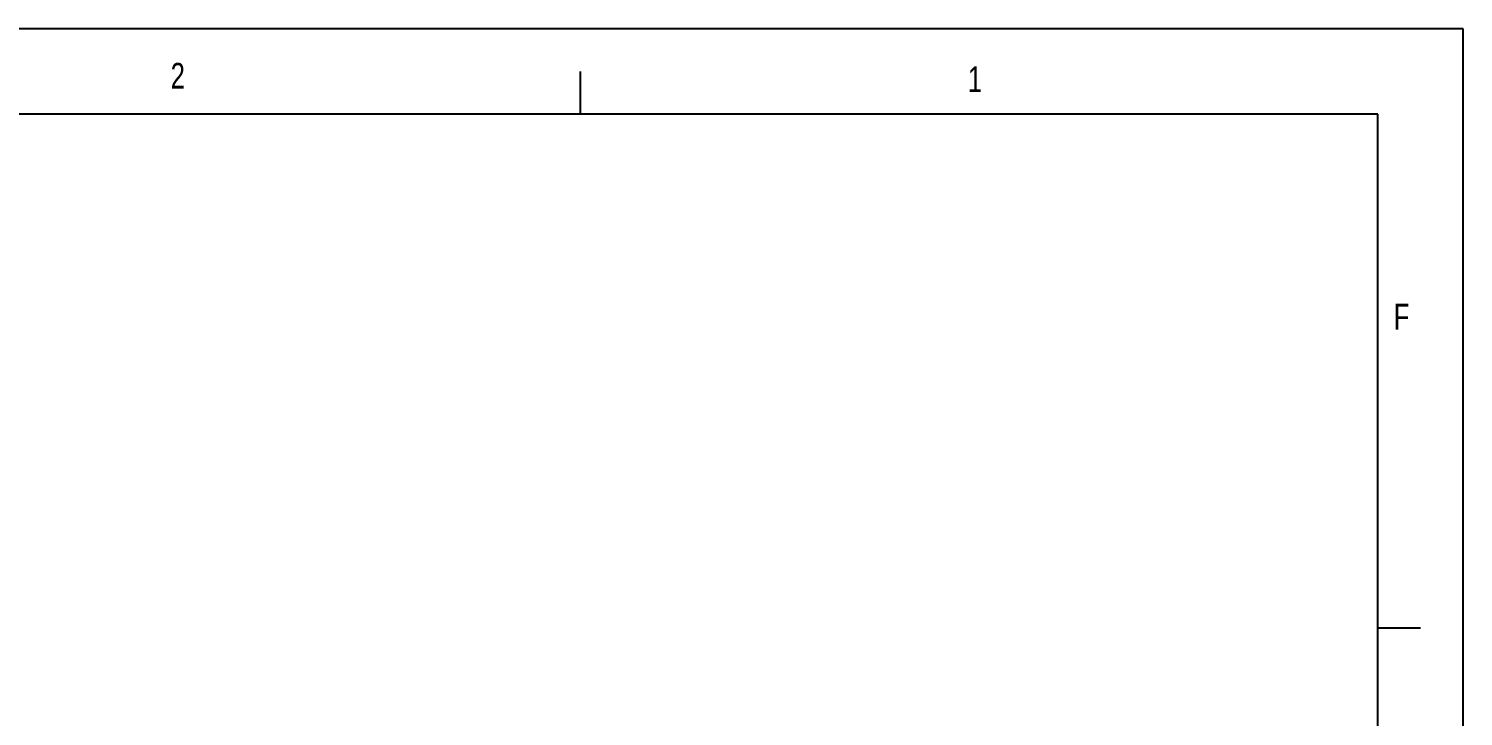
# Model space of a CAD drawing. Header units: millimetres. Extents: x 0 to 594, y 0 to 420.
# Drawn here: x 426.4 to 594, y 339.7 to 420 of the extents above; entities that cross this region are included whole.
import ezdxf

# ---------------------------------------------------------------- set-up
doc = ezdxf.new("R2010")
doc.units = ezdxf.units.MM
doc.layers.add('FORMATO', color=1, linetype='Continuous')
doc.layers.add('TEXTO', color=5, linetype='Continuous')
doc.styles.add('SLDTEXTSTYLE0', font='TXT', dxfattribs={"width": 0.75})

msp = doc.modelspace()

# ---------------------------------------------------------------- linework, layer by layer
at = {"layer": 'FORMATO'}
for p, q in [((594, 420), (0, 420)), ((594, 0), (594, 420)), ((490.83333, 410), (490.83333, 415)), ((584, 410), (25, 410)), ((584, 10), (584, 410)), ((584, 350), (589, 350))]:
    msp.add_line(p, q, dxfattribs=at)

# ---------------------------------------------------------------- texts
at = {"layer": 'TEXTO', "char_height": 3, "attachment_point": 1, "style": 'SLDTEXTSTYLE0'}
for s, insert in [('2', (442.96122, 416.00339)), ('1', (536.09943, 415.59066)), ('F', (585.86932, 387.852))]:
    msp.add_mtext(s, dxfattribs=dict(at, insert=insert))

doc.saveas('drawing.dxf')
